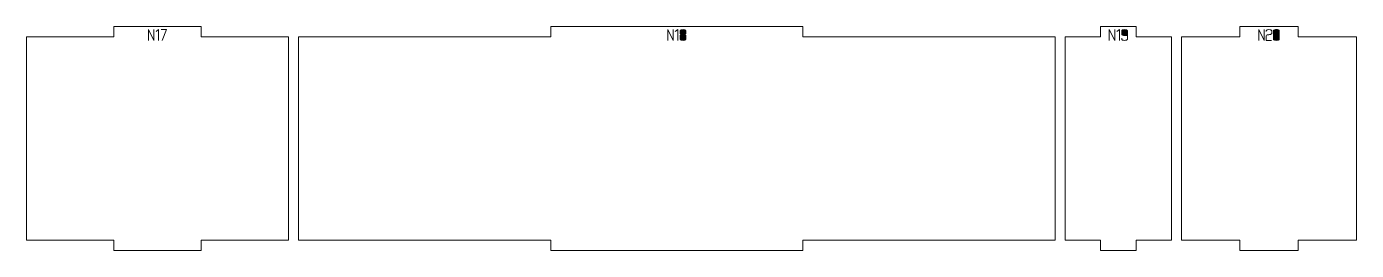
# Model space of a CAD drawing. Header units: centimetres. Extents: x -249 to 275, y -506 to 461.
# Drawn here: x 197.26 to 236.43, y 319.2 to 325.8 of the extents above; entities that cross this region are included whole.
import ezdxf

# ---------------------------------------------------------------- set-up
doc = ezdxf.new("R2010")
doc.units = ezdxf.units.CM
doc.header["$MEASUREMENT"] = 0
doc.layers.add('Capa 1', color=7, linetype='Continuous')

msp = doc.modelspace()

# ---------------------------------------------------------------- hatches: boundary and pattern name
at = {"layer": 'Capa 1', "true_color": 0x3e4095}
h = msp.add_hatch(color=175, dxfattribs=at)
edge = h.paths.add_edge_path()
edge.add_spline(control_points=[(200.85114, 325.39701), (200.85114, 325.39701), (200.85114, 325.71345), (200.85114, 325.71345), (200.85114, 325.71345), (201.00982, 325.39701), (201.00982, 325.39701), (201.00982, 325.39701), (201.00982, 325.71345), (201.00982, 325.71345), (201.00982, 325.71345), (201.00982, 325.39701), (201.00982, 325.39701), (201.00982, 325.39701), (200.85114, 325.71345), (200.85114, 325.71345), (200.85114, 325.71345), (200.85114, 325.39701), (200.85114, 325.39701)], knot_values=[0, 0, 0, 0, 0.16666667, 0.16666667, 0.16666667, 0.33333333, 0.33333333, 0.33333333, 0.5, 0.5, 0.5, 0.66666667, 0.66666667, 0.66666667, 0.83333333, 0.83333333, 0.83333333, 1, 1, 1, 1], degree=3, periodic=1)
h = msp.add_hatch(color=175, dxfattribs=at)
edge = h.paths.add_edge_path()
edge.add_spline(control_points=[(201.1474, 325.71391), (201.1474, 325.71391), (201.07127, 325.66117), (201.07127, 325.66117), (201.07127, 325.66117), (201.1474, 325.71391), (201.1474, 325.71391), (201.1474, 325.71391), (201.1474, 325.39701), (201.1474, 325.39701), (201.1474, 325.39701), (201.1474, 325.71391), (201.1474, 325.71391)], knot_values=[0, 0, 0, 0, 0.25, 0.25, 0.25, 0.5, 0.5, 0.5, 0.75, 0.75, 0.75, 1, 1, 1, 1], degree=3, periodic=1)
h = msp.add_hatch(color=175, dxfattribs=at)
edge = h.paths.add_edge_path()
edge.add_spline(control_points=[(201.25655, 325.39701), (201.25655, 325.39701), (201.37763, 325.71345), (201.37763, 325.71345), (201.37763, 325.71345), (201.21803, 325.71345), (201.21803, 325.71345), (201.21803, 325.71345), (201.37763, 325.71345), (201.37763, 325.71345), (201.37763, 325.71345), (201.25655, 325.39701), (201.25655, 325.39701)], knot_values=[0, 0, 0, 0, 0.25, 0.25, 0.25, 0.5, 0.5, 0.5, 0.75, 0.75, 0.75, 1, 1, 1, 1], degree=3, periodic=1)
h = msp.add_hatch(color=175, dxfattribs=at)
edge = h.paths.add_edge_path()
edge.add_spline(control_points=[(216.14593, 325.39701), (216.14593, 325.39701), (216.14593, 325.71345), (216.14593, 325.71345), (216.14593, 325.71345), (216.30461, 325.39701), (216.30461, 325.39701), (216.30461, 325.39701), (216.30461, 325.71345), (216.30461, 325.71345), (216.30461, 325.71345), (216.30461, 325.39701), (216.30461, 325.39701), (216.30461, 325.39701), (216.14593, 325.71345), (216.14593, 325.71345), (216.14593, 325.71345), (216.14593, 325.39701), (216.14593, 325.39701)], knot_values=[0, 0, 0, 0, 0.16666667, 0.16666667, 0.16666667, 0.33333333, 0.33333333, 0.33333333, 0.5, 0.5, 0.5, 0.66666667, 0.66666667, 0.66666667, 0.83333333, 0.83333333, 0.83333333, 1, 1, 1, 1], degree=3, periodic=1)
h = msp.add_hatch(color=175, dxfattribs=at)
edge = h.paths.add_edge_path()
edge.add_spline(control_points=[(216.44219, 325.71391), (216.44219, 325.71391), (216.36606, 325.66117), (216.36606, 325.66117), (216.36606, 325.66117), (216.44219, 325.71391), (216.44219, 325.71391), (216.44219, 325.71391), (216.44219, 325.39701), (216.44219, 325.39701), (216.44219, 325.39701), (216.44219, 325.71391), (216.44219, 325.71391)], knot_values=[0, 0, 0, 0, 0.25, 0.25, 0.25, 0.5, 0.5, 0.5, 0.75, 0.75, 0.75, 1, 1, 1, 1], degree=3, periodic=1)
h = msp.add_hatch(color=175, dxfattribs=at)
edge = h.paths.add_edge_path()
edge.add_spline(control_points=[(216.51282, 325.60384), (216.51282, 325.59589), (216.51848, 325.58871), (216.52979, 325.58229), (216.5411, 325.57587), (216.56296, 325.57159), (216.59537, 325.56945), (216.62778, 325.57159), (216.64964, 325.57587), (216.66095, 325.58229), (216.67226, 325.58871), (216.67792, 325.59589), (216.67792, 325.60384), (216.67792, 325.60384), (216.67792, 325.67814), (216.67792, 325.67814), (216.67792, 325.68792), (216.67005, 325.69625), (216.6543, 325.70313), (216.63856, 325.71001), (216.61891, 325.71345), (216.59537, 325.71345), (216.57183, 325.71345), (216.55218, 325.71001), (216.53644, 325.70313), (216.52069, 325.69625), (216.51282, 325.68792), (216.51282, 325.67814), (216.51282, 325.67814), (216.51282, 325.60384), (216.51282, 325.60384)], knot_values=[0, 0, 0, 0, 0.1, 0.1, 0.1, 0.2, 0.2, 0.2, 0.3, 0.3, 0.3, 0.4, 0.4, 0.4, 0.5, 0.5, 0.5, 0.6, 0.6, 0.6, 0.7, 0.7, 0.7, 0.8, 0.8, 0.8, 0.9, 0.9, 0.9, 1, 1, 1, 1], degree=3, periodic=1)
h = msp.add_hatch(color=175, dxfattribs=at)
edge = h.paths.add_edge_path()
edge.add_spline(control_points=[(216.59537, 325.39701), (216.57183, 325.39701), (216.55218, 325.40045), (216.53644, 325.40733), (216.52069, 325.41421), (216.51282, 325.42254), (216.51282, 325.43232), (216.51282, 325.43232), (216.51282, 325.53551), (216.51282, 325.53551), (216.51282, 325.54377), (216.51848, 325.55095), (216.52979, 325.55706), (216.5411, 325.56318), (216.56296, 325.56731), (216.59537, 325.56945), (216.56296, 325.57159), (216.5411, 325.57587), (216.52979, 325.58229), (216.51848, 325.58871), (216.51282, 325.59589), (216.51282, 325.60384), (216.51282, 325.60384), (216.51282, 325.67814), (216.51282, 325.67814), (216.51282, 325.68792), (216.52069, 325.69625), (216.53644, 325.70313), (216.55218, 325.71001), (216.57183, 325.71345), (216.59537, 325.71345), (216.61891, 325.71345), (216.63856, 325.71001), (216.6543, 325.70313), (216.67005, 325.69625), (216.67792, 325.68792), (216.67792, 325.67814), (216.67792, 325.67814), (216.67792, 325.60384), (216.67792, 325.60384), (216.67792, 325.59589), (216.67226, 325.58871), (216.66095, 325.58229), (216.64964, 325.57587), (216.62778, 325.57159), (216.59537, 325.56945), (216.62778, 325.56731), (216.64964, 325.56318), (216.66095, 325.55706), (216.67226, 325.55095), (216.67792, 325.54377), (216.67792, 325.53551), (216.67792, 325.53551), (216.67792, 325.43232), (216.67792, 325.43232), (216.67792, 325.42254), (216.67005, 325.41421), (216.6543, 325.40733), (216.63856, 325.40045), (216.61891, 325.39701), (216.59537, 325.39701)], knot_values=[0, 0, 0, 0, 0.05, 0.05, 0.05, 0.1, 0.1, 0.1, 0.15, 0.15, 0.15, 0.2, 0.2, 0.2, 0.25, 0.25, 0.25, 0.3, 0.3, 0.3, 0.35, 0.35, 0.35, 0.4, 0.4, 0.4, 0.45, 0.45, 0.45, 0.5, 0.5, 0.5, 0.55, 0.55, 0.55, 0.6, 0.6, 0.6, 0.65, 0.65, 0.65, 0.7, 0.7, 0.7, 0.75, 0.75, 0.75, 0.8, 0.8, 0.8, 0.85, 0.85, 0.85, 0.9, 0.9, 0.9, 0.95, 0.95, 0.95, 1, 1, 1, 1], degree=3, periodic=1)
h = msp.add_hatch(color=175, dxfattribs=at)
edge = h.paths.add_edge_path()
edge.add_spline(control_points=[(216.51282, 325.43232), (216.51282, 325.42254), (216.52069, 325.41421), (216.53644, 325.40733), (216.55218, 325.40045), (216.57183, 325.39701), (216.59537, 325.39701), (216.61891, 325.39701), (216.63856, 325.40045), (216.6543, 325.40733), (216.67005, 325.41421), (216.67792, 325.42254), (216.67792, 325.43232), (216.67792, 325.43232), (216.67792, 325.53551), (216.67792, 325.53551), (216.67792, 325.54377), (216.67226, 325.55095), (216.66095, 325.55706), (216.64964, 325.56318), (216.62778, 325.56731), (216.59537, 325.56945), (216.56296, 325.56731), (216.5411, 325.56318), (216.52979, 325.55706), (216.51848, 325.55095), (216.51282, 325.54377), (216.51282, 325.53551), (216.51282, 325.53551), (216.51282, 325.43232), (216.51282, 325.43232)], knot_values=[0, 0, 0, 0, 0.1, 0.1, 0.1, 0.2, 0.2, 0.2, 0.3, 0.3, 0.3, 0.4, 0.4, 0.4, 0.5, 0.5, 0.5, 0.6, 0.6, 0.6, 0.7, 0.7, 0.7, 0.8, 0.8, 0.8, 0.9, 0.9, 0.9, 1, 1, 1, 1], degree=3, periodic=1)
h = msp.add_hatch(color=175, dxfattribs=at)
edge = h.paths.add_edge_path()
edge.add_spline(control_points=[(229.15122, 325.39701), (229.15122, 325.39701), (229.15122, 325.71345), (229.15122, 325.71345), (229.15122, 325.71345), (229.3099, 325.39701), (229.3099, 325.39701), (229.3099, 325.39701), (229.3099, 325.71345), (229.3099, 325.71345), (229.3099, 325.71345), (229.3099, 325.39701), (229.3099, 325.39701), (229.3099, 325.39701), (229.15122, 325.71345), (229.15122, 325.71345), (229.15122, 325.71345), (229.15122, 325.39701), (229.15122, 325.39701)], knot_values=[0, 0, 0, 0, 0.16666667, 0.16666667, 0.16666667, 0.33333333, 0.33333333, 0.33333333, 0.5, 0.5, 0.5, 0.66666667, 0.66666667, 0.66666667, 0.83333333, 0.83333333, 0.83333333, 1, 1, 1, 1], degree=3, periodic=1)
h = msp.add_hatch(color=175, dxfattribs=at)
edge = h.paths.add_edge_path()
edge.add_spline(control_points=[(229.44748, 325.71391), (229.44748, 325.71391), (229.37135, 325.66117), (229.37135, 325.66117), (229.37135, 325.66117), (229.44748, 325.71391), (229.44748, 325.71391), (229.44748, 325.71391), (229.44748, 325.39701), (229.44748, 325.39701), (229.44748, 325.39701), (229.44748, 325.71391), (229.44748, 325.71391)], knot_values=[0, 0, 0, 0, 0.25, 0.25, 0.25, 0.5, 0.5, 0.5, 0.75, 0.75, 0.75, 1, 1, 1, 1], degree=3, periodic=1)
h = msp.add_hatch(color=175, dxfattribs=at)
edge = h.paths.add_edge_path()
edge.add_spline(control_points=[(229.51811, 325.57082), (229.51811, 325.56104), (229.52598, 325.55271), (229.54173, 325.54583), (229.55747, 325.53895), (229.57712, 325.53551), (229.60066, 325.53551), (229.6239, 325.5349), (229.64346, 325.53773), (229.65936, 325.54399), (229.67526, 325.55026), (229.68321, 325.55921), (229.68321, 325.57082), (229.68321, 325.57082), (229.68321, 325.67814), (229.68321, 325.67814), (229.68321, 325.68792), (229.67534, 325.69625), (229.65959, 325.70313), (229.64385, 325.71001), (229.6242, 325.71345), (229.60066, 325.71345), (229.57712, 325.71345), (229.55747, 325.71001), (229.54173, 325.70313), (229.52598, 325.69625), (229.51811, 325.68792), (229.51811, 325.67814), (229.51811, 325.67814), (229.51811, 325.57082), (229.51811, 325.57082)], knot_values=[0, 0, 0, 0, 0.1, 0.1, 0.1, 0.2, 0.2, 0.2, 0.3, 0.3, 0.3, 0.4, 0.4, 0.4, 0.5, 0.5, 0.5, 0.6, 0.6, 0.6, 0.7, 0.7, 0.7, 0.8, 0.8, 0.8, 0.9, 0.9, 0.9, 1, 1, 1, 1], degree=3, periodic=1)
h = msp.add_hatch(color=175, dxfattribs=at)
edge = h.paths.add_edge_path()
edge.add_spline(control_points=[(229.60066, 325.39701), (229.57712, 325.39701), (229.55747, 325.40045), (229.54173, 325.40733), (229.52598, 325.41421), (229.51811, 325.42254), (229.51811, 325.43232), (229.51811, 325.43232), (229.51811, 325.45755), (229.51811, 325.45755), (229.51811, 325.45755), (229.51811, 325.43232), (229.51811, 325.43232), (229.51811, 325.42254), (229.52598, 325.41421), (229.54173, 325.40733), (229.55747, 325.40045), (229.57712, 325.39701), (229.60066, 325.39701), (229.6242, 325.39701), (229.64385, 325.40045), (229.65959, 325.40733), (229.67534, 325.41421), (229.68321, 325.42254), (229.68321, 325.43232), (229.68321, 325.43232), (229.68321, 325.57082), (229.68321, 325.57082), (229.68321, 325.55921), (229.67526, 325.55026), (229.65936, 325.54399), (229.64346, 325.53773), (229.6239, 325.5349), (229.60066, 325.53551), (229.57712, 325.53551), (229.55747, 325.53895), (229.54173, 325.54583), (229.52598, 325.55271), (229.51811, 325.56104), (229.51811, 325.57082), (229.51811, 325.57082), (229.51811, 325.67814), (229.51811, 325.67814), (229.51811, 325.68792), (229.52598, 325.69625), (229.54173, 325.70313), (229.55747, 325.71001), (229.57712, 325.71345), (229.60066, 325.71345), (229.6242, 325.71345), (229.64385, 325.71001), (229.65959, 325.70313), (229.67534, 325.69625), (229.68321, 325.68792), (229.68321, 325.67814), (229.68321, 325.67814), (229.68321, 325.57082), (229.68321, 325.57082), (229.68321, 325.57082), (229.68321, 325.43232), (229.68321, 325.43232), (229.68321, 325.42254), (229.67534, 325.41421), (229.65959, 325.40733), (229.64385, 325.40045), (229.6242, 325.39701), (229.60066, 325.39701)], knot_values=[0, 0, 0, 0, 0.04545455, 0.04545455, 0.04545455, 0.09090909, 0.09090909, 0.09090909, 0.13636364, 0.13636364, 0.13636364, 0.18181818, 0.18181818, 0.18181818, 0.22727273, 0.22727273, 0.22727273, 0.27272727, 0.27272727, 0.27272727, 0.31818182, 0.31818182, 0.31818182, 0.36363636, 0.36363636, 0.36363636, 0.40909091, 0.40909091, 0.40909091, 0.45454545, 0.45454545, 0.45454545, 0.5, 0.5, 0.5, 0.54545455, 0.54545455, 0.54545455, 0.59090909, 0.59090909, 0.59090909, 0.63636364, 0.63636364, 0.63636364, 0.68181818, 0.68181818, 0.68181818, 0.72727273, 0.72727273, 0.72727273, 0.77272727, 0.77272727, 0.77272727, 0.81818182, 0.81818182, 0.81818182, 0.86363636, 0.86363636, 0.86363636, 0.90909091, 0.90909091, 0.90909091, 0.95454545, 0.95454545, 0.95454545, 1, 1, 1, 1], degree=3, periodic=1)
h = msp.add_hatch(color=175, dxfattribs=at)
edge = h.paths.add_edge_path()
edge.add_spline(control_points=[(233.55261, 325.39701), (233.55261, 325.39701), (233.55261, 325.71345), (233.55261, 325.71345), (233.55261, 325.71345), (233.71129, 325.39701), (233.71129, 325.39701), (233.71129, 325.39701), (233.71129, 325.71345), (233.71129, 325.71345), (233.71129, 325.71345), (233.71129, 325.39701), (233.71129, 325.39701), (233.71129, 325.39701), (233.55261, 325.71345), (233.55261, 325.71345), (233.55261, 325.71345), (233.55261, 325.39701), (233.55261, 325.39701)], knot_values=[0, 0, 0, 0, 0.16666667, 0.16666667, 0.16666667, 0.33333333, 0.33333333, 0.33333333, 0.5, 0.5, 0.5, 0.66666667, 0.66666667, 0.66666667, 0.83333333, 0.83333333, 0.83333333, 1, 1, 1, 1], degree=3, periodic=1)
h = msp.add_hatch(color=175, dxfattribs=at)
edge = h.paths.add_edge_path()
edge.add_spline(control_points=[(233.77228, 325.39701), (233.77228, 325.39701), (233.77228, 325.52955), (233.77228, 325.52955), (233.7732, 325.54147), (233.78405, 325.55064), (233.80484, 325.55706), (233.8134, 325.55768), (233.82158, 325.55867), (233.82938, 325.56005), (233.83717, 325.56142), (233.84505, 325.56287), (233.853, 325.5644), (233.86767, 325.56685), (233.87891, 325.56884), (233.8867, 325.57036), (233.8945, 325.57189), (233.90207, 325.57388), (233.90941, 325.57633), (233.92836, 325.58336), (233.93784, 325.59238), (233.93784, 325.60338), (233.93784, 325.60338), (233.93784, 325.67814), (233.93784, 325.67814), (233.93784, 325.68792), (233.92997, 325.69625), (233.91422, 325.70313), (233.89848, 325.71001), (233.87883, 325.71345), (233.85529, 325.71345), (233.83175, 325.71345), (233.8121, 325.71001), (233.79636, 325.70313), (233.78061, 325.69625), (233.77274, 325.68792), (233.77274, 325.67814), (233.77274, 325.67814), (233.77274, 325.65567), (233.77274, 325.65567), (233.77274, 325.65567), (233.77274, 325.67814), (233.77274, 325.67814), (233.77274, 325.68792), (233.78061, 325.69625), (233.79636, 325.70313), (233.8121, 325.71001), (233.83175, 325.71345), (233.85529, 325.71345), (233.87883, 325.71345), (233.89848, 325.71001), (233.91422, 325.70313), (233.92997, 325.69625), (233.93784, 325.68792), (233.93784, 325.67814), (233.93784, 325.67814), (233.93784, 325.60338), (233.93784, 325.60338), (233.93784, 325.59238), (233.92836, 325.58336), (233.90941, 325.57633), (233.90207, 325.57388), (233.8945, 325.57189), (233.8867, 325.57036), (233.87891, 325.56884), (233.86767, 325.56685), (233.853, 325.5644), (233.84505, 325.56287), (233.83717, 325.56142), (233.82938, 325.56005), (233.82158, 325.55867), (233.8134, 325.55768), (233.80484, 325.55706), (233.78405, 325.55064), (233.7732, 325.54147), (233.77228, 325.52955), (233.77228, 325.52955), (233.77228, 325.39701), (233.77228, 325.39701), (233.77228, 325.39701), (233.92913, 325.39701), (233.92913, 325.39701), (233.92913, 325.39701), (233.77228, 325.39701), (233.77228, 325.39701)], knot_values=[0, 0, 0, 0, 0.03571429, 0.03571429, 0.03571429, 0.07142857, 0.07142857, 0.07142857, 0.10714286, 0.10714286, 0.10714286, 0.14285714, 0.14285714, 0.14285714, 0.17857143, 0.17857143, 0.17857143, 0.21428571, 0.21428571, 0.21428571, 0.25, 0.25, 0.25, 0.28571429, 0.28571429, 0.28571429, 0.32142857, 0.32142857, 0.32142857, 0.35714286, 0.35714286, 0.35714286, 0.39285714, 0.39285714, 0.39285714, 0.42857143, 0.42857143, 0.42857143, 0.46428571, 0.46428571, 0.46428571, 0.5, 0.5, 0.5, 0.53571429, 0.53571429, 0.53571429, 0.57142857, 0.57142857, 0.57142857, 0.60714286, 0.60714286, 0.60714286, 0.64285714, 0.64285714, 0.64285714, 0.67857143, 0.67857143, 0.67857143, 0.71428571, 0.71428571, 0.71428571, 0.75, 0.75, 0.75, 0.78571429, 0.78571429, 0.78571429, 0.82142857, 0.82142857, 0.82142857, 0.85714286, 0.85714286, 0.85714286, 0.89285714, 0.89285714, 0.89285714, 0.92857143, 0.92857143, 0.92857143, 0.96428571, 0.96428571, 0.96428571, 1, 1, 1, 1], degree=3, periodic=1)
h = msp.add_hatch(color=175, dxfattribs=at)
edge = h.paths.add_edge_path()
edge.add_spline(control_points=[(233.99287, 325.42086), (233.99287, 325.41107), (234.00074, 325.40465), (234.01649, 325.4016), (234.03223, 325.39854), (234.05188, 325.39701), (234.07542, 325.39701), (234.09896, 325.39701), (234.11861, 325.39854), (234.13435, 325.4016), (234.1501, 325.40465), (234.15797, 325.41107), (234.15797, 325.42086), (234.15797, 325.42086), (234.15797, 325.68914), (234.15797, 325.68914), (234.15797, 325.69893), (234.1501, 325.70543), (234.13435, 325.70864), (234.11861, 325.71185), (234.09896, 325.71345), (234.07542, 325.71345), (234.05188, 325.71345), (234.03223, 325.71185), (234.01649, 325.70864), (234.00074, 325.70543), (233.99287, 325.69893), (233.99287, 325.68914), (233.99287, 325.68914), (233.99287, 325.42086), (233.99287, 325.42086)], knot_values=[0, 0, 0, 0, 0.1, 0.1, 0.1, 0.2, 0.2, 0.2, 0.3, 0.3, 0.3, 0.4, 0.4, 0.4, 0.5, 0.5, 0.5, 0.6, 0.6, 0.6, 0.7, 0.7, 0.7, 0.8, 0.8, 0.8, 0.9, 0.9, 0.9, 1, 1, 1, 1], degree=3, periodic=1)
h = msp.add_hatch(color=175, dxfattribs=at)
edge = h.paths.add_edge_path()
edge.add_spline(control_points=[(234.15797, 325.42086), (234.15797, 325.41107), (234.1501, 325.40465), (234.13435, 325.4016), (234.11861, 325.39854), (234.09896, 325.39701), (234.07542, 325.39701), (234.05188, 325.39701), (234.03223, 325.39854), (234.01649, 325.4016), (234.00074, 325.40465), (233.99287, 325.41107), (233.99287, 325.42086), (233.99287, 325.42086), (233.99287, 325.68914), (233.99287, 325.68914), (233.99287, 325.69893), (234.00074, 325.70543), (234.01649, 325.70864), (234.03223, 325.71185), (234.05188, 325.71345), (234.07542, 325.71345), (234.09896, 325.71345), (234.11861, 325.71185), (234.13435, 325.70864), (234.1501, 325.70543), (234.15797, 325.69893), (234.15797, 325.68914), (234.15797, 325.68914), (234.15797, 325.42086), (234.15797, 325.42086)], knot_values=[0, 0, 0, 0, 0.1, 0.1, 0.1, 0.2, 0.2, 0.2, 0.3, 0.3, 0.3, 0.4, 0.4, 0.4, 0.5, 0.5, 0.5, 0.6, 0.6, 0.6, 0.7, 0.7, 0.7, 0.8, 0.8, 0.8, 0.9, 0.9, 0.9, 1, 1, 1, 1], degree=3, periodic=1)

# ---------------------------------------------------------------- linework, layer by layer
at = {"layer": 'Capa 1', "color": 240, "lineweight": 9}
for points in [[(197.25876, 325.50341), (197.25876, 325.50341), (197.25876, 319.50341), (197.25876, 319.50341), (197.25876, 319.50341), (199.82918, 319.50341), (199.82918, 319.50341), (199.82918, 319.50341), (199.82918, 319.20341), (199.82918, 319.20341), (199.82918, 319.20341), (202.39959, 319.20341), (202.39959, 319.20341), (202.39959, 319.20341), (202.39959, 319.50341), (202.39959, 319.50341), (202.39959, 319.50341), (204.97001, 319.50341), (204.97001, 319.50341), (204.97001, 319.50341), (204.97001, 325.50341), (204.97001, 325.50341), (204.97001, 325.50341), (202.39959, 325.50341), (202.39959, 325.50341), (202.39959, 325.50341), (202.39959, 325.80341), (202.39959, 325.80341), (202.39959, 325.80341), (199.82918, 325.80341), (199.82918, 325.80341), (199.82918, 325.80341), (199.82918, 325.50341), (199.82918, 325.50341), (199.82918, 325.50341), (197.25876, 325.50341), (197.25876, 325.50341)], [(205.27001, 325.50341), (205.27001, 325.50341), (205.27001, 319.50341), (205.27001, 319.50341), (205.27001, 319.50341), (212.69796, 319.50341), (212.69796, 319.50341), (212.69796, 319.50341), (212.69796, 319.20341), (212.69796, 319.20341), (212.69796, 319.20341), (220.1259, 319.20341), (220.1259, 319.20341), (220.1259, 319.20341), (220.1259, 319.50341), (220.1259, 319.50341), (220.1259, 319.50341), (227.55385, 319.50341), (227.55385, 319.50341), (227.55385, 319.50341), (227.55385, 325.50341), (227.55385, 325.50341), (227.55385, 325.50341), (220.1259, 325.50341), (220.1259, 325.50341), (220.1259, 325.50341), (220.1259, 325.80341), (220.1259, 325.80341), (220.1259, 325.80341), (212.69796, 325.80341), (212.69796, 325.80341), (212.69796, 325.80341), (212.69796, 325.50341), (212.69796, 325.50341), (212.69796, 325.50341), (205.27001, 325.50341), (205.27001, 325.50341)], [(227.85385, 325.50341), (227.85385, 325.50341), (227.85385, 319.50341), (227.85385, 319.50341), (227.85385, 319.50341), (228.8961, 319.50341), (228.8961, 319.50341), (228.8961, 319.50341), (228.8961, 319.20341), (228.8961, 319.20341), (228.8961, 319.20341), (229.93834, 319.20341), (229.93834, 319.20341), (229.93834, 319.20341), (229.93834, 319.50341), (229.93834, 319.50341), (229.93834, 319.50341), (230.98058, 319.50341), (230.98058, 319.50341), (230.98058, 319.50341), (230.98058, 325.50341), (230.98058, 325.50341), (230.98058, 325.50341), (229.93834, 325.50341), (229.93834, 325.50341), (229.93834, 325.50341), (229.93834, 325.80341), (229.93834, 325.80341), (229.93834, 325.80341), (228.8961, 325.80341), (228.8961, 325.80341), (228.8961, 325.80341), (228.8961, 325.50341), (228.8961, 325.50341), (228.8961, 325.50341), (227.85385, 325.50341), (227.85385, 325.50341)], [(231.28058, 325.50341), (231.28058, 325.50341), (231.28058, 319.50341), (231.28058, 319.50341), (231.28058, 319.50341), (232.99706, 319.50341), (232.99706, 319.50341), (232.99706, 319.50341), (232.99706, 319.20341), (232.99706, 319.20341), (232.99706, 319.20341), (234.71354, 319.20341), (234.71354, 319.20341), (234.71354, 319.20341), (234.71354, 319.50341), (234.71354, 319.50341), (234.71354, 319.50341), (236.43001, 319.50341), (236.43001, 319.50341), (236.43001, 319.50341), (236.43001, 325.50341), (236.43001, 325.50341), (236.43001, 325.50341), (234.71354, 325.50341), (234.71354, 325.50341), (234.71354, 325.50341), (234.71354, 325.80341), (234.71354, 325.80341), (234.71354, 325.80341), (232.99706, 325.80341), (232.99706, 325.80341), (232.99706, 325.80341), (232.99706, 325.50341), (232.99706, 325.50341), (232.99706, 325.50341), (231.28058, 325.50341), (231.28058, 325.50341)]]:
    msp.add_open_spline(points, degree=3, knots=[0, 0, 0, 0, 0.08333333, 0.08333333, 0.08333333, 0.16666667, 0.16666667, 0.16666667, 0.25, 0.25, 0.25, 0.33333333, 0.33333333, 0.33333333, 0.41666667, 0.41666667, 0.41666667, 0.5, 0.5, 0.5, 0.58333333, 0.58333333, 0.58333333, 0.66666667, 0.66666667, 0.66666667, 0.75, 0.75, 0.75, 0.83333333, 0.83333333, 0.83333333, 0.91666667, 0.91666667, 0.91666667, 1, 1, 1, 1], dxfattribs=at)
at = {"layer": 'Capa 1', "color": 114, "lineweight": 9}
for points, knots in [([(200.85114, 325.39701), (200.85114, 325.39701), (200.85114, 325.71345), (200.85114, 325.71345), (200.85114, 325.71345), (201.00982, 325.39701), (201.00982, 325.39701), (201.00982, 325.39701), (201.00982, 325.71345), (201.00982, 325.71345), (201.00982, 325.71345), (201.00982, 325.39701), (201.00982, 325.39701), (201.00982, 325.39701), (200.85114, 325.71345), (200.85114, 325.71345), (200.85114, 325.71345), (200.85114, 325.39701), (200.85114, 325.39701)], [0, 0, 0, 0, 0.16666667, 0.16666667, 0.16666667, 0.33333333, 0.33333333, 0.33333333, 0.5, 0.5, 0.5, 0.66666667, 0.66666667, 0.66666667, 0.83333333, 0.83333333, 0.83333333, 1, 1, 1, 1]), ([(201.1474, 325.71391), (201.1474, 325.71391), (201.07127, 325.66117), (201.07127, 325.66117), (201.07127, 325.66117), (201.1474, 325.71391), (201.1474, 325.71391), (201.1474, 325.71391), (201.1474, 325.39701), (201.1474, 325.39701), (201.1474, 325.39701), (201.1474, 325.71391), (201.1474, 325.71391)], [0, 0, 0, 0, 0.25, 0.25, 0.25, 0.5, 0.5, 0.5, 0.75, 0.75, 0.75, 1, 1, 1, 1]), ([(201.25655, 325.39701), (201.25655, 325.39701), (201.37763, 325.71345), (201.37763, 325.71345), (201.37763, 325.71345), (201.21803, 325.71345), (201.21803, 325.71345), (201.21803, 325.71345), (201.37763, 325.71345), (201.37763, 325.71345), (201.37763, 325.71345), (201.25655, 325.39701), (201.25655, 325.39701)], [0, 0, 0, 0, 0.25, 0.25, 0.25, 0.5, 0.5, 0.5, 0.75, 0.75, 0.75, 1, 1, 1, 1]), ([(216.14593, 325.39701), (216.14593, 325.39701), (216.14593, 325.71345), (216.14593, 325.71345), (216.14593, 325.71345), (216.30461, 325.39701), (216.30461, 325.39701), (216.30461, 325.39701), (216.30461, 325.71345), (216.30461, 325.71345), (216.30461, 325.71345), (216.30461, 325.39701), (216.30461, 325.39701), (216.30461, 325.39701), (216.14593, 325.71345), (216.14593, 325.71345), (216.14593, 325.71345), (216.14593, 325.39701), (216.14593, 325.39701)], [0, 0, 0, 0, 0.16666667, 0.16666667, 0.16666667, 0.33333333, 0.33333333, 0.33333333, 0.5, 0.5, 0.5, 0.66666667, 0.66666667, 0.66666667, 0.83333333, 0.83333333, 0.83333333, 1, 1, 1, 1]), ([(216.44219, 325.71391), (216.44219, 325.71391), (216.36606, 325.66117), (216.36606, 325.66117), (216.36606, 325.66117), (216.44219, 325.71391), (216.44219, 325.71391), (216.44219, 325.71391), (216.44219, 325.39701), (216.44219, 325.39701), (216.44219, 325.39701), (216.44219, 325.71391), (216.44219, 325.71391)], [0, 0, 0, 0, 0.25, 0.25, 0.25, 0.5, 0.5, 0.5, 0.75, 0.75, 0.75, 1, 1, 1, 1]), ([(216.51282, 325.60384), (216.51282, 325.59589), (216.51848, 325.58871), (216.52979, 325.58229), (216.5411, 325.57587), (216.56296, 325.57159), (216.59537, 325.56945), (216.62778, 325.57159), (216.64964, 325.57587), (216.66095, 325.58229), (216.67226, 325.58871), (216.67792, 325.59589), (216.67792, 325.60384), (216.67792, 325.60384), (216.67792, 325.67814), (216.67792, 325.67814), (216.67792, 325.68792), (216.67005, 325.69625), (216.6543, 325.70313), (216.63856, 325.71001), (216.61891, 325.71345), (216.59537, 325.71345), (216.57183, 325.71345), (216.55218, 325.71001), (216.53644, 325.70313), (216.52069, 325.69625), (216.51282, 325.68792), (216.51282, 325.67814), (216.51282, 325.67814), (216.51282, 325.60384), (216.51282, 325.60384)], [0, 0, 0, 0, 0.1, 0.1, 0.1, 0.2, 0.2, 0.2, 0.3, 0.3, 0.3, 0.4, 0.4, 0.4, 0.5, 0.5, 0.5, 0.6, 0.6, 0.6, 0.7, 0.7, 0.7, 0.8, 0.8, 0.8, 0.9, 0.9, 0.9, 1, 1, 1, 1]), ([(216.59537, 325.39701), (216.57183, 325.39701), (216.55218, 325.40045), (216.53644, 325.40733), (216.52069, 325.41421), (216.51282, 325.42254), (216.51282, 325.43232), (216.51282, 325.43232), (216.51282, 325.53551), (216.51282, 325.53551), (216.51282, 325.54377), (216.51848, 325.55095), (216.52979, 325.55706), (216.5411, 325.56318), (216.56296, 325.56731), (216.59537, 325.56945), (216.56296, 325.57159), (216.5411, 325.57587), (216.52979, 325.58229), (216.51848, 325.58871), (216.51282, 325.59589), (216.51282, 325.60384), (216.51282, 325.60384), (216.51282, 325.67814), (216.51282, 325.67814), (216.51282, 325.68792), (216.52069, 325.69625), (216.53644, 325.70313), (216.55218, 325.71001), (216.57183, 325.71345), (216.59537, 325.71345), (216.61891, 325.71345), (216.63856, 325.71001), (216.6543, 325.70313), (216.67005, 325.69625), (216.67792, 325.68792), (216.67792, 325.67814), (216.67792, 325.67814), (216.67792, 325.60384), (216.67792, 325.60384), (216.67792, 325.59589), (216.67226, 325.58871), (216.66095, 325.58229), (216.64964, 325.57587), (216.62778, 325.57159), (216.59537, 325.56945), (216.62778, 325.56731), (216.64964, 325.56318), (216.66095, 325.55706), (216.67226, 325.55095), (216.67792, 325.54377), (216.67792, 325.53551), (216.67792, 325.53551), (216.67792, 325.43232), (216.67792, 325.43232), (216.67792, 325.42254), (216.67005, 325.41421), (216.6543, 325.40733), (216.63856, 325.40045), (216.61891, 325.39701), (216.59537, 325.39701)], [0, 0, 0, 0, 0.05, 0.05, 0.05, 0.1, 0.1, 0.1, 0.15, 0.15, 0.15, 0.2, 0.2, 0.2, 0.25, 0.25, 0.25, 0.3, 0.3, 0.3, 0.35, 0.35, 0.35, 0.4, 0.4, 0.4, 0.45, 0.45, 0.45, 0.5, 0.5, 0.5, 0.55, 0.55, 0.55, 0.6, 0.6, 0.6, 0.65, 0.65, 0.65, 0.7, 0.7, 0.7, 0.75, 0.75, 0.75, 0.8, 0.8, 0.8, 0.85, 0.85, 0.85, 0.9, 0.9, 0.9, 0.95, 0.95, 0.95, 1, 1, 1, 1]), ([(216.51282, 325.43232), (216.51282, 325.42254), (216.52069, 325.41421), (216.53644, 325.40733), (216.55218, 325.40045), (216.57183, 325.39701), (216.59537, 325.39701), (216.61891, 325.39701), (216.63856, 325.40045), (216.6543, 325.40733), (216.67005, 325.41421), (216.67792, 325.42254), (216.67792, 325.43232), (216.67792, 325.43232), (216.67792, 325.53551), (216.67792, 325.53551), (216.67792, 325.54377), (216.67226, 325.55095), (216.66095, 325.55706), (216.64964, 325.56318), (216.62778, 325.56731), (216.59537, 325.56945), (216.56296, 325.56731), (216.5411, 325.56318), (216.52979, 325.55706), (216.51848, 325.55095), (216.51282, 325.54377), (216.51282, 325.53551), (216.51282, 325.53551), (216.51282, 325.43232), (216.51282, 325.43232)], [0, 0, 0, 0, 0.1, 0.1, 0.1, 0.2, 0.2, 0.2, 0.3, 0.3, 0.3, 0.4, 0.4, 0.4, 0.5, 0.5, 0.5, 0.6, 0.6, 0.6, 0.7, 0.7, 0.7, 0.8, 0.8, 0.8, 0.9, 0.9, 0.9, 1, 1, 1, 1]), ([(229.15122, 325.39701), (229.15122, 325.39701), (229.15122, 325.71345), (229.15122, 325.71345), (229.15122, 325.71345), (229.3099, 325.39701), (229.3099, 325.39701), (229.3099, 325.39701), (229.3099, 325.71345), (229.3099, 325.71345), (229.3099, 325.71345), (229.3099, 325.39701), (229.3099, 325.39701), (229.3099, 325.39701), (229.15122, 325.71345), (229.15122, 325.71345), (229.15122, 325.71345), (229.15122, 325.39701), (229.15122, 325.39701)], [0, 0, 0, 0, 0.16666667, 0.16666667, 0.16666667, 0.33333333, 0.33333333, 0.33333333, 0.5, 0.5, 0.5, 0.66666667, 0.66666667, 0.66666667, 0.83333333, 0.83333333, 0.83333333, 1, 1, 1, 1]), ([(229.44748, 325.71391), (229.44748, 325.71391), (229.37135, 325.66117), (229.37135, 325.66117), (229.37135, 325.66117), (229.44748, 325.71391), (229.44748, 325.71391), (229.44748, 325.71391), (229.44748, 325.39701), (229.44748, 325.39701), (229.44748, 325.39701), (229.44748, 325.71391), (229.44748, 325.71391)], [0, 0, 0, 0, 0.25, 0.25, 0.25, 0.5, 0.5, 0.5, 0.75, 0.75, 0.75, 1, 1, 1, 1]), ([(229.51811, 325.57082), (229.51811, 325.56104), (229.52598, 325.55271), (229.54173, 325.54583), (229.55747, 325.53895), (229.57712, 325.53551), (229.60066, 325.53551), (229.6239, 325.5349), (229.64346, 325.53773), (229.65936, 325.54399), (229.67526, 325.55026), (229.68321, 325.55921), (229.68321, 325.57082), (229.68321, 325.57082), (229.68321, 325.67814), (229.68321, 325.67814), (229.68321, 325.68792), (229.67534, 325.69625), (229.65959, 325.70313), (229.64385, 325.71001), (229.6242, 325.71345), (229.60066, 325.71345), (229.57712, 325.71345), (229.55747, 325.71001), (229.54173, 325.70313), (229.52598, 325.69625), (229.51811, 325.68792), (229.51811, 325.67814), (229.51811, 325.67814), (229.51811, 325.57082), (229.51811, 325.57082)], [0, 0, 0, 0, 0.1, 0.1, 0.1, 0.2, 0.2, 0.2, 0.3, 0.3, 0.3, 0.4, 0.4, 0.4, 0.5, 0.5, 0.5, 0.6, 0.6, 0.6, 0.7, 0.7, 0.7, 0.8, 0.8, 0.8, 0.9, 0.9, 0.9, 1, 1, 1, 1]), ([(229.60066, 325.39701), (229.57712, 325.39701), (229.55747, 325.40045), (229.54173, 325.40733), (229.52598, 325.41421), (229.51811, 325.42254), (229.51811, 325.43232), (229.51811, 325.43232), (229.51811, 325.45755), (229.51811, 325.45755), (229.51811, 325.45755), (229.51811, 325.43232), (229.51811, 325.43232), (229.51811, 325.42254), (229.52598, 325.41421), (229.54173, 325.40733), (229.55747, 325.40045), (229.57712, 325.39701), (229.60066, 325.39701), (229.6242, 325.39701), (229.64385, 325.40045), (229.65959, 325.40733), (229.67534, 325.41421), (229.68321, 325.42254), (229.68321, 325.43232), (229.68321, 325.43232), (229.68321, 325.57082), (229.68321, 325.57082), (229.68321, 325.55921), (229.67526, 325.55026), (229.65936, 325.54399), (229.64346, 325.53773), (229.6239, 325.5349), (229.60066, 325.53551), (229.57712, 325.53551), (229.55747, 325.53895), (229.54173, 325.54583), (229.52598, 325.55271), (229.51811, 325.56104), (229.51811, 325.57082), (229.51811, 325.57082), (229.51811, 325.67814), (229.51811, 325.67814), (229.51811, 325.68792), (229.52598, 325.69625), (229.54173, 325.70313), (229.55747, 325.71001), (229.57712, 325.71345), (229.60066, 325.71345), (229.6242, 325.71345), (229.64385, 325.71001), (229.65959, 325.70313), (229.67534, 325.69625), (229.68321, 325.68792), (229.68321, 325.67814), (229.68321, 325.67814), (229.68321, 325.57082), (229.68321, 325.57082), (229.68321, 325.57082), (229.68321, 325.43232), (229.68321, 325.43232), (229.68321, 325.42254), (229.67534, 325.41421), (229.65959, 325.40733), (229.64385, 325.40045), (229.6242, 325.39701), (229.60066, 325.39701)], [0, 0, 0, 0, 0.04545455, 0.04545455, 0.04545455, 0.09090909, 0.09090909, 0.09090909, 0.13636364, 0.13636364, 0.13636364, 0.18181818, 0.18181818, 0.18181818, 0.22727273, 0.22727273, 0.22727273, 0.27272727, 0.27272727, 0.27272727, 0.31818182, 0.31818182, 0.31818182, 0.36363636, 0.36363636, 0.36363636, 0.40909091, 0.40909091, 0.40909091, 0.45454545, 0.45454545, 0.45454545, 0.5, 0.5, 0.5, 0.54545455, 0.54545455, 0.54545455, 0.59090909, 0.59090909, 0.59090909, 0.63636364, 0.63636364, 0.63636364, 0.68181818, 0.68181818, 0.68181818, 0.72727273, 0.72727273, 0.72727273, 0.77272727, 0.77272727, 0.77272727, 0.81818182, 0.81818182, 0.81818182, 0.86363636, 0.86363636, 0.86363636, 0.90909091, 0.90909091, 0.90909091, 0.95454545, 0.95454545, 0.95454545, 1, 1, 1, 1]), ([(233.55261, 325.39701), (233.55261, 325.39701), (233.55261, 325.71345), (233.55261, 325.71345), (233.55261, 325.71345), (233.71129, 325.39701), (233.71129, 325.39701), (233.71129, 325.39701), (233.71129, 325.71345), (233.71129, 325.71345), (233.71129, 325.71345), (233.71129, 325.39701), (233.71129, 325.39701), (233.71129, 325.39701), (233.55261, 325.71345), (233.55261, 325.71345), (233.55261, 325.71345), (233.55261, 325.39701), (233.55261, 325.39701)], [0, 0, 0, 0, 0.16666667, 0.16666667, 0.16666667, 0.33333333, 0.33333333, 0.33333333, 0.5, 0.5, 0.5, 0.66666667, 0.66666667, 0.66666667, 0.83333333, 0.83333333, 0.83333333, 1, 1, 1, 1]), ([(233.77228, 325.39701), (233.77228, 325.39701), (233.77228, 325.52955), (233.77228, 325.52955), (233.7732, 325.54147), (233.78405, 325.55064), (233.80484, 325.55706), (233.8134, 325.55768), (233.82158, 325.55867), (233.82938, 325.56005), (233.83717, 325.56142), (233.84505, 325.56287), (233.853, 325.5644), (233.86767, 325.56685), (233.87891, 325.56884), (233.8867, 325.57036), (233.8945, 325.57189), (233.90207, 325.57388), (233.90941, 325.57633), (233.92836, 325.58336), (233.93784, 325.59238), (233.93784, 325.60338), (233.93784, 325.60338), (233.93784, 325.67814), (233.93784, 325.67814), (233.93784, 325.68792), (233.92997, 325.69625), (233.91422, 325.70313), (233.89848, 325.71001), (233.87883, 325.71345), (233.85529, 325.71345), (233.83175, 325.71345), (233.8121, 325.71001), (233.79636, 325.70313), (233.78061, 325.69625), (233.77274, 325.68792), (233.77274, 325.67814), (233.77274, 325.67814), (233.77274, 325.65567), (233.77274, 325.65567), (233.77274, 325.65567), (233.77274, 325.67814), (233.77274, 325.67814), (233.77274, 325.68792), (233.78061, 325.69625), (233.79636, 325.70313), (233.8121, 325.71001), (233.83175, 325.71345), (233.85529, 325.71345), (233.87883, 325.71345), (233.89848, 325.71001), (233.91422, 325.70313), (233.92997, 325.69625), (233.93784, 325.68792), (233.93784, 325.67814), (233.93784, 325.67814), (233.93784, 325.60338), (233.93784, 325.60338), (233.93784, 325.59238), (233.92836, 325.58336), (233.90941, 325.57633), (233.90207, 325.57388), (233.8945, 325.57189), (233.8867, 325.57036), (233.87891, 325.56884), (233.86767, 325.56685), (233.853, 325.5644), (233.84505, 325.56287), (233.83717, 325.56142), (233.82938, 325.56005), (233.82158, 325.55867), (233.8134, 325.55768), (233.80484, 325.55706), (233.78405, 325.55064), (233.7732, 325.54147), (233.77228, 325.52955), (233.77228, 325.52955), (233.77228, 325.39701), (233.77228, 325.39701), (233.77228, 325.39701), (233.92913, 325.39701), (233.92913, 325.39701), (233.92913, 325.39701), (233.77228, 325.39701), (233.77228, 325.39701)], [0, 0, 0, 0, 0.03571429, 0.03571429, 0.03571429, 0.07142857, 0.07142857, 0.07142857, 0.10714286, 0.10714286, 0.10714286, 0.14285714, 0.14285714, 0.14285714, 0.17857143, 0.17857143, 0.17857143, 0.21428571, 0.21428571, 0.21428571, 0.25, 0.25, 0.25, 0.28571429, 0.28571429, 0.28571429, 0.32142857, 0.32142857, 0.32142857, 0.35714286, 0.35714286, 0.35714286, 0.39285714, 0.39285714, 0.39285714, 0.42857143, 0.42857143, 0.42857143, 0.46428571, 0.46428571, 0.46428571, 0.5, 0.5, 0.5, 0.53571429, 0.53571429, 0.53571429, 0.57142857, 0.57142857, 0.57142857, 0.60714286, 0.60714286, 0.60714286, 0.64285714, 0.64285714, 0.64285714, 0.67857143, 0.67857143, 0.67857143, 0.71428571, 0.71428571, 0.71428571, 0.75, 0.75, 0.75, 0.78571429, 0.78571429, 0.78571429, 0.82142857, 0.82142857, 0.82142857, 0.85714286, 0.85714286, 0.85714286, 0.89285714, 0.89285714, 0.89285714, 0.92857143, 0.92857143, 0.92857143, 0.96428571, 0.96428571, 0.96428571, 1, 1, 1, 1]), ([(233.99287, 325.42086), (233.99287, 325.41107), (234.00074, 325.40465), (234.01649, 325.4016), (234.03223, 325.39854), (234.05188, 325.39701), (234.07542, 325.39701), (234.09896, 325.39701), (234.11861, 325.39854), (234.13435, 325.4016), (234.1501, 325.40465), (234.15797, 325.41107), (234.15797, 325.42086), (234.15797, 325.42086), (234.15797, 325.68914), (234.15797, 325.68914), (234.15797, 325.69893), (234.1501, 325.70543), (234.13435, 325.70864), (234.11861, 325.71185), (234.09896, 325.71345), (234.07542, 325.71345), (234.05188, 325.71345), (234.03223, 325.71185), (234.01649, 325.70864), (234.00074, 325.70543), (233.99287, 325.69893), (233.99287, 325.68914), (233.99287, 325.68914), (233.99287, 325.42086), (233.99287, 325.42086)], [0, 0, 0, 0, 0.1, 0.1, 0.1, 0.2, 0.2, 0.2, 0.3, 0.3, 0.3, 0.4, 0.4, 0.4, 0.5, 0.5, 0.5, 0.6, 0.6, 0.6, 0.7, 0.7, 0.7, 0.8, 0.8, 0.8, 0.9, 0.9, 0.9, 1, 1, 1, 1]), ([(234.15797, 325.42086), (234.15797, 325.41107), (234.1501, 325.40465), (234.13435, 325.4016), (234.11861, 325.39854), (234.09896, 325.39701), (234.07542, 325.39701), (234.05188, 325.39701), (234.03223, 325.39854), (234.01649, 325.4016), (234.00074, 325.40465), (233.99287, 325.41107), (233.99287, 325.42086), (233.99287, 325.42086), (233.99287, 325.68914), (233.99287, 325.68914), (233.99287, 325.69893), (234.00074, 325.70543), (234.01649, 325.70864), (234.03223, 325.71185), (234.05188, 325.71345), (234.07542, 325.71345), (234.09896, 325.71345), (234.11861, 325.71185), (234.13435, 325.70864), (234.1501, 325.70543), (234.15797, 325.69893), (234.15797, 325.68914), (234.15797, 325.68914), (234.15797, 325.42086), (234.15797, 325.42086)], [0, 0, 0, 0, 0.1, 0.1, 0.1, 0.2, 0.2, 0.2, 0.3, 0.3, 0.3, 0.4, 0.4, 0.4, 0.5, 0.5, 0.5, 0.6, 0.6, 0.6, 0.7, 0.7, 0.7, 0.8, 0.8, 0.8, 0.9, 0.9, 0.9, 1, 1, 1, 1])]:
    msp.add_open_spline(points, degree=3, knots=knots, dxfattribs=at)

doc.saveas('drawing.dxf')
